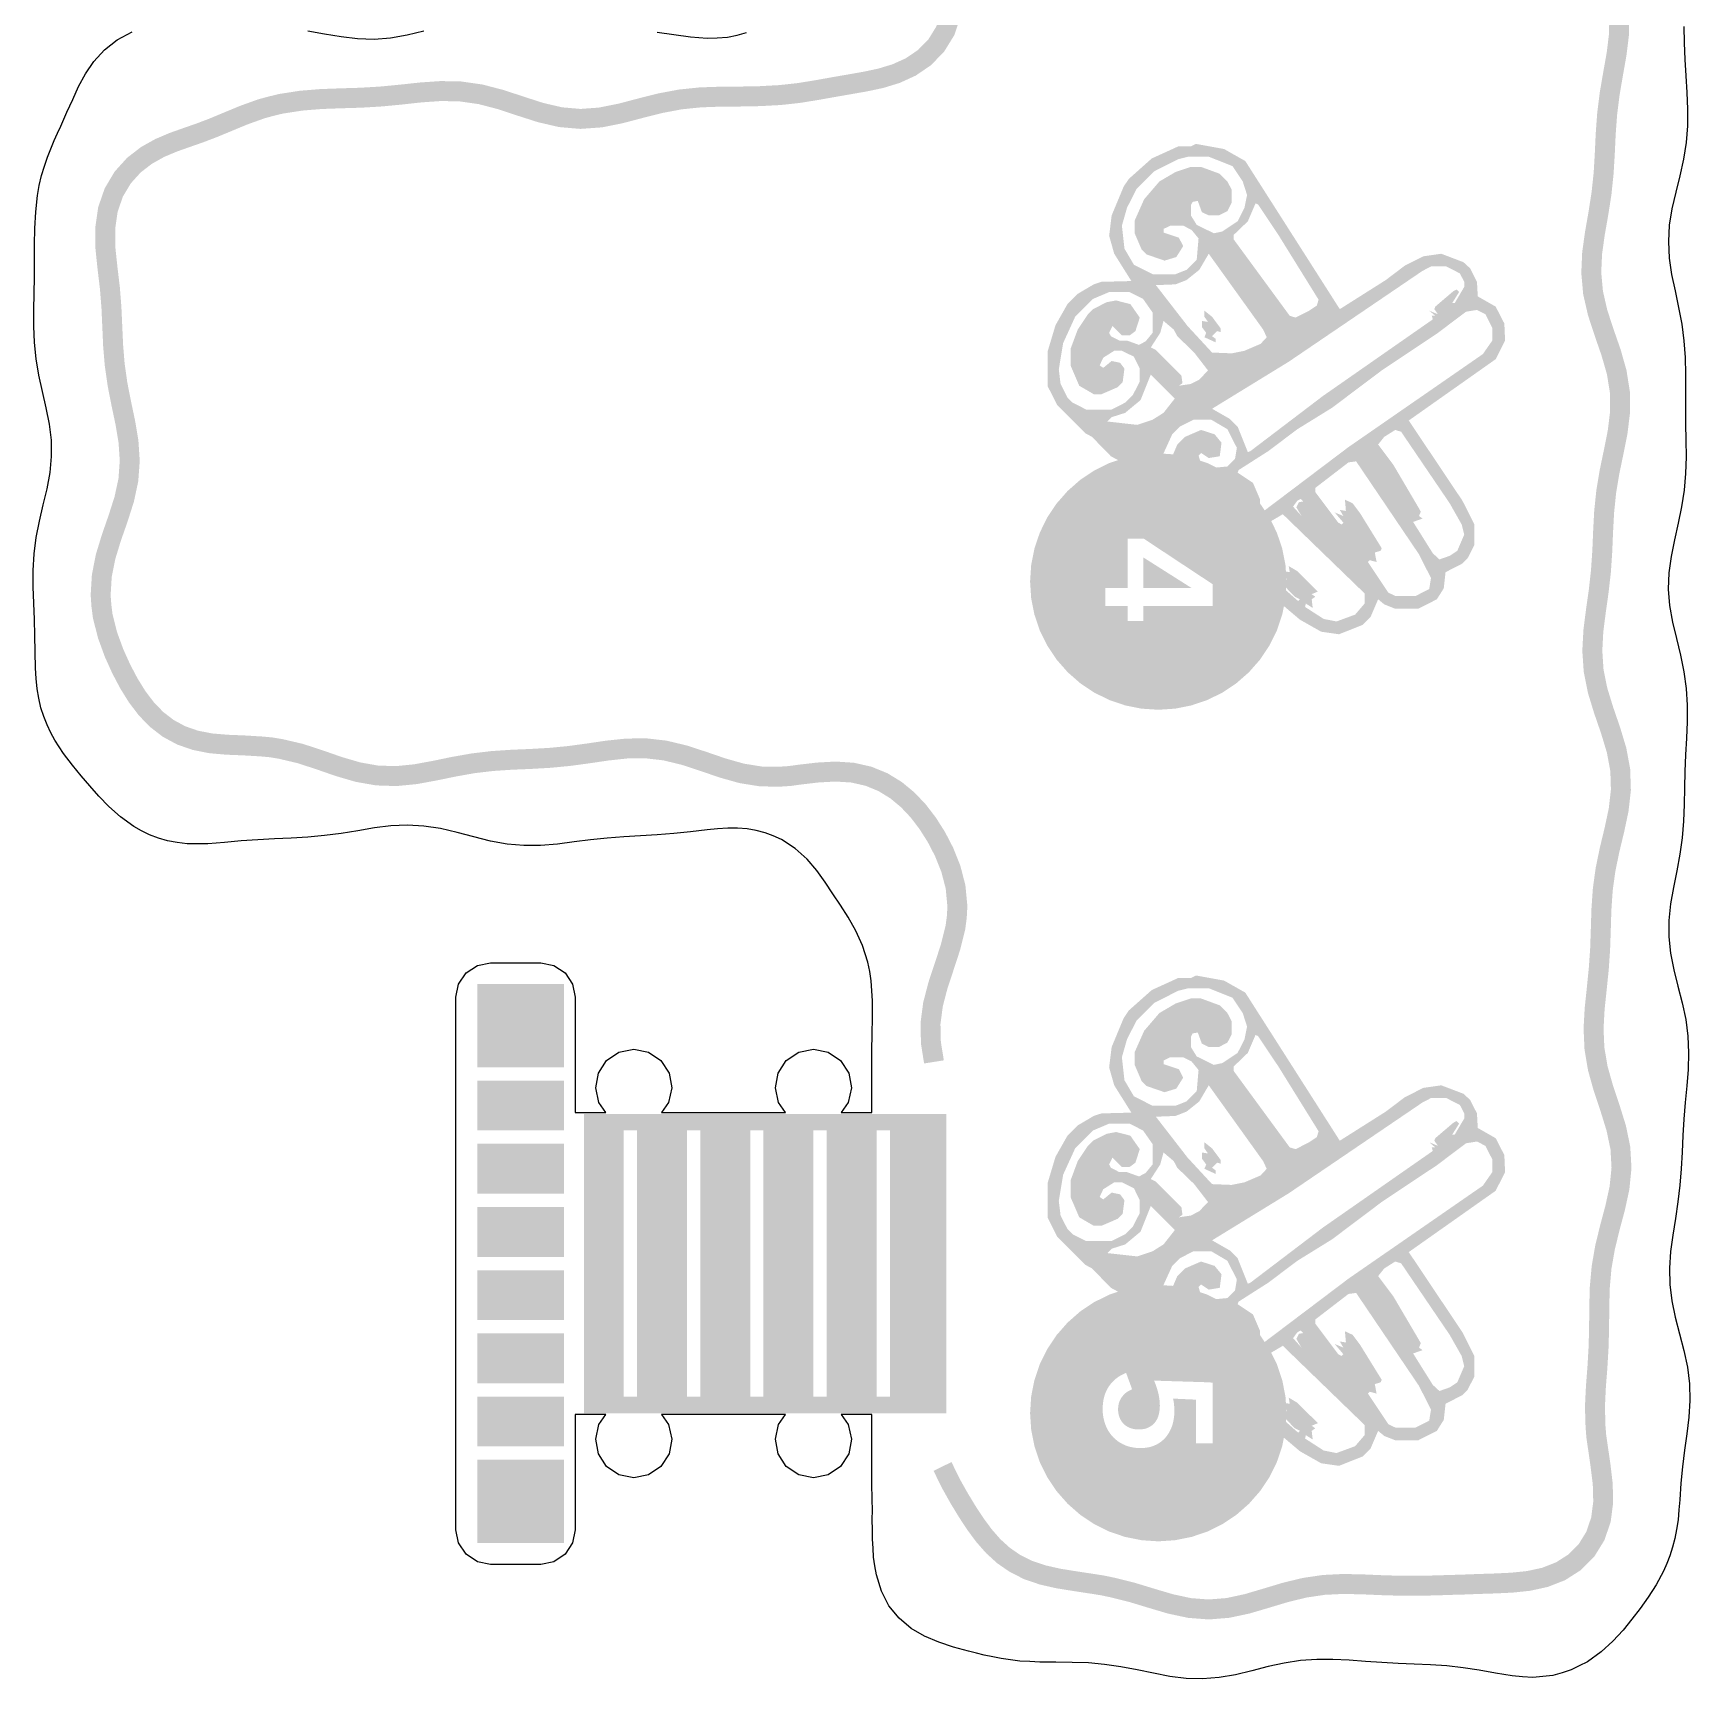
# Model space of a CAD drawing. Header units: millimetres. Extents: x 6 to 297, y 6 to 451.
# Drawn here: x 244.91 to 291.42, y 192.82 to 239.03 of the extents above; entities that cross this region are included whole.
import ezdxf

# ---------------------------------------------------------------- set-up
doc = ezdxf.new("R2010")
doc.units = ezdxf.units.MM
doc.layers.add('CUT', color=1, linetype='Continuous')
doc.layers.add('RASTER', color=7, linetype='Continuous')

msp = doc.modelspace()

# ---------------------------------------------------------------- hatches: boundary and pattern name
at = {"layer": 'RASTER'}
msp.add_hatch(color=7, dxfattribs=at).paths.add_polyline_path([(270.477, 210.185), (270.393, 210.705), (270.382, 211.203), (270.448, 211.703), (270.582, 212.216), (270.758, 212.747), (270.937, 213.296), (271.077, 213.859), (271.119, 214.179), (271.138, 214.515), (271.082, 215.102), (270.94, 215.652), (270.742, 216.148), (270.512, 216.593), (270.256, 216.997), (269.974, 217.366), (269.658, 217.701), (269.3, 217.998), (268.895, 218.246), (268.444, 218.43), (267.955, 218.541), (267.441, 218.575), (266.917, 218.546), (266.384, 218.484), (266.123, 218.448), (265.872, 218.431), (265.366, 218.435), (264.864, 218.516), (264.348, 218.662), (263.815, 218.845), (263.264, 219.025), (262.697, 219.161), (262.124, 219.227), (261.554, 219.22), (260.996, 219.161), (260.453, 219.081), (259.922, 219.009), (259.394, 218.958), (258.863, 218.928), (258.322, 218.905), (257.773, 218.868), (257.219, 218.802), (256.668, 218.705), (256.128, 218.593), (255.604, 218.497), (255.095, 218.446), (254.595, 218.462), (254.091, 218.551), (253.573, 218.703), (253.039, 218.89), (252.486, 219.07), (251.933, 219.2), (251.638, 219.25), (251.357, 219.277), (250.844, 219.308), (250.371, 219.327), (249.938, 219.364), (249.541, 219.441), (249.181, 219.566), (248.856, 219.742), (248.564, 219.967), (248.302, 220.238), (248.065, 220.551), (247.845, 220.904), (247.638, 221.297), (247.443, 221.729), (247.27, 222.202), (247.14, 222.716), (247.107, 222.985), (247.087, 223.244), (247.118, 223.755), (247.218, 224.261), (247.377, 224.781), (247.565, 225.318), (247.741, 225.873), (247.863, 226.443), (247.905, 227.021), (247.867, 227.593), (247.773, 228.151), (247.659, 228.693), (247.555, 229.222), (247.481, 229.745), (247.438, 230.27), (247.414, 230.803), (247.389, 231.346), (247.346, 231.895), (247.281, 232.44), (247.25, 232.726), (247.221, 233.005), (247.215, 233.531), (247.283, 234.009), (247.431, 234.437), (247.652, 234.808), (247.931, 235.117), (248.251, 235.363), (248.594, 235.554), (248.949, 235.704), (249.312, 235.832), (249.684, 235.962), (250.07, 236.109), (250.478, 236.278), (250.918, 236.461), (251.405, 236.636), (251.661, 236.706), (251.922, 236.769), (252.465, 236.853), (253.009, 236.898), (253.562, 236.918), (254.125, 236.935), (254.695, 236.969), (255.262, 237.023), (255.819, 237.084), (256.361, 237.122), (256.892, 237.111), (257.42, 237.035), (257.956, 236.895), (258.509, 236.712), (259.082, 236.528), (259.673, 236.391), (260.275, 236.339), (260.876, 236.382), (261.461, 236.499), (262.028, 236.648), (262.579, 236.787), (263.12, 236.889), (263.659, 236.944), (264.206, 236.964), (264.764, 236.968), (265.331, 236.979), (265.899, 237.01), (266.187, 237.041), (266.467, 237.073), (266.982, 237.157), (267.453, 237.241), (267.897, 237.318), (268.335, 237.395), (268.78, 237.49), (269.234, 237.629), (269.686, 237.835), (270.112, 238.125), (270.484, 238.507), (270.771, 238.972), (270.952, 239.502), (271.019, 240.07), (270.985, 240.651), (270.884, 241.228), (270.815, 241.523), (270.758, 241.798), (270.667, 242.32), (270.625, 242.837), (270.619, 243.361), (270.629, 243.897), (270.634, 244.442), (270.622, 244.988), (270.599, 245.528), (270.582, 246.057), (270.596, 246.575), (270.657, 247.087), (270.771, 247.604), (270.925, 248.132), (271.09, 248.677), (271.226, 249.24), (271.295, 249.817), (271.274, 250.398), (271.17, 250.97), (271.014, 251.524), (270.848, 252.062), (270.707, 252.584), (270.616, 253.097), (270.577, 253.61), (270.581, 254.132), (270.606, 254.666), (270.629, 255.209), (270.636, 255.753), (270.643, 256.039), (270.648, 256.318), (270.698, 256.835), (270.803, 257.302), (270.968, 257.715), (271.189, 258.07), (271.456, 258.367), (271.753, 258.608), (272.068, 258.804), (272.394, 258.971), (272.729, 259.13), (273.077, 259.301), (273.443, 259.497), (273.837, 259.717), (274.271, 259.949), (274.759, 260.167), (275.017, 260.251), (275.277, 260.326), (275.792, 260.414), (276.302, 260.443), (276.821, 260.427), (277.354, 260.386), (277.896, 260.344), (278.443, 260.319), (278.986, 260.31), (279.52, 260.302), (280.043, 260.275), (280.561, 260.213), (281.082, 260.108), (281.613, 259.972), (282.16, 259.833), (282.724, 259.727), (283.302, 259.691), (283.881, 259.744), (284.439, 259.873), (284.729, 259.953), (285, 260.036), (285.522, 260.153), (286.007, 260.192), (286.456, 260.145), (286.866, 260.016), (287.233, 259.815), (287.555, 259.557), (287.833, 259.255), (288.071, 258.92), (288.275, 258.558), (288.45, 258.17), (288.596, 257.756), (288.705, 257.315), (288.765, 256.845), (288.76, 256.337), (288.725, 256.079), (288.68, 255.813), (288.551, 255.259), (288.424, 254.689), (288.339, 254.102), (288.333, 253.503), (288.419, 252.906), (288.58, 252.322), (288.773, 251.757), (288.951, 251.212), (289.077, 250.682), (289.131, 250.159), (289.118, 249.632), (289.055, 249.09), (288.972, 248.533), (288.899, 247.966), (288.851, 247.396), (288.823, 246.833), (288.798, 246.279), (288.752, 245.734), (288.673, 245.191), (288.566, 244.64), (288.451, 244.075), (288.366, 243.493), (288.348, 242.897), (288.419, 242.3), (288.568, 241.713), (288.76, 241.144), (288.948, 240.594), (289.088, 240.063), (289.157, 239.541), (289.151, 239.019), (289.085, 238.483), (288.987, 237.931), (288.89, 237.365), (288.819, 236.793), (288.777, 236.224), (288.751, 235.663), (288.719, 235.113), (288.661, 234.568), (288.576, 234.019), (288.478, 233.458), (288.397, 232.882), (288.371, 232.291), (288.425, 231.694), (288.56, 231.105), (288.747, 230.532), (288.939, 229.979), (289.092, 229.444), (289.176, 228.923), (289.18, 228.404), (289.115, 227.874), (289.006, 227.326), (288.889, 226.764), (288.794, 226.191), (288.734, 225.617), (288.704, 225.05), (288.681, 224.493), (288.643, 223.944), (288.582, 223.396), (288.503, 222.84), (288.431, 222.269), (288.4, 221.683), (288.44, 221.09), (288.558, 220.499), (288.735, 219.923), (288.927, 219.365), (289.09, 218.826), (289.187, 218.304), (289.203, 217.787), (289.143, 217.262), (289.028, 216.72), (288.893, 216.161), (288.775, 215.589), (288.696, 215.012), (288.656, 214.438), (288.639, 213.875), (288.62, 213.322), (288.582, 212.773), (288.526, 212.219), (288.467, 211.654), (288.435, 211.075), (288.462, 210.485), (288.562, 209.895), (288.725, 209.315), (288.913, 208.753), (289.081, 208.21), (289.191, 207.685), (289.22, 207.17), (289.167, 206.649), (289.05, 206.112), (288.902, 205.557), (288.763, 204.987), (288.663, 204.407), (288.611, 203.829), (288.595, 203.259), (288.591, 202.7), (288.577, 202.149), (288.545, 201.597), (288.502, 201.037), (288.474, 200.464), (288.491, 199.893), (288.514, 199.596), (288.555, 199.312), (288.632, 198.78), (288.694, 198.274), (288.707, 197.796), (288.65, 197.351), (288.513, 196.949), (288.297, 196.598), (288.01, 196.31), (287.663, 196.089), (287.272, 195.936), (286.848, 195.844), (286.399, 195.798), (285.928, 195.776), (285.434, 195.76), (284.915, 195.74), (284.642, 195.735), (284.365, 195.723), (283.833, 195.713), (283.302, 195.712), (282.769, 195.728), (282.23, 195.751), (281.678, 195.762), (281.117, 195.734), (280.552, 195.651), (279.994, 195.516), (279.449, 195.352), (278.921, 195.196), (278.411, 195.086), (277.913, 195.046), (277.415, 195.084), (276.906, 195.194), (276.379, 195.35), (275.835, 195.516), (275.287, 195.653), (274.996, 195.714), (274.717, 195.759), (274.207, 195.836), (273.743, 195.911), (273.324, 196.006), (272.95, 196.133), (272.618, 196.298), (272.325, 196.502), (272.063, 196.74), (271.825, 197.012), (271.601, 197.315), (271.379, 197.651), (271.153, 198.023), (270.921, 198.435), (270.692, 198.905), (270.188, 198.659), (270.425, 198.176), (270.669, 197.741), (270.906, 197.351), (271.141, 196.994), (271.389, 196.66), (271.663, 196.348), (271.976, 196.063), (272.334, 195.816), (272.735, 195.615), (273.173, 195.466), (273.636, 195.361), (274.12, 195.283), (274.631, 195.205), (274.894, 195.163), (275.158, 195.107), (275.685, 194.976), (276.217, 194.814), (276.767, 194.651), (277.335, 194.53), (277.914, 194.485), (278.493, 194.532), (279.06, 194.653), (279.609, 194.815), (280.141, 194.975), (280.659, 195.101), (281.171, 195.177), (281.687, 195.202), (282.212, 195.191), (282.749, 195.168), (283.294, 195.152), (283.839, 195.152), (284.38, 195.163), (284.659, 195.175), (284.933, 195.18), (285.454, 195.2), (285.95, 195.216), (286.441, 195.239), (286.937, 195.291), (287.434, 195.4), (287.917, 195.589), (288.361, 195.873), (288.737, 196.252), (289.02, 196.71), (289.196, 197.225), (289.266, 197.767), (289.252, 198.315), (289.188, 198.854), (289.11, 199.392), (289.071, 199.659), (289.05, 199.918), (289.035, 200.458), (289.061, 201.002), (289.104, 201.559), (289.137, 202.125), (289.152, 202.691), (289.156, 203.249), (289.171, 203.796), (289.218, 204.334), (289.312, 204.872), (289.445, 205.419), (289.595, 205.981), (289.721, 206.561), (289.78, 207.157), (289.746, 207.759), (289.624, 208.351), (289.446, 208.925), (289.26, 209.48), (289.109, 210.018), (289.019, 210.545), (288.996, 211.072), (289.025, 211.609), (289.083, 212.161), (289.141, 212.725), (289.18, 213.293), (289.199, 213.857), (289.216, 214.411), (289.253, 214.954), (289.327, 215.494), (289.44, 216.039), (289.574, 216.597), (289.696, 217.172), (289.763, 217.764), (289.744, 218.364), (289.634, 218.959), (289.46, 219.537), (289.267, 220.097), (289.101, 220.637), (288.995, 221.164), (288.961, 221.687), (288.989, 222.219), (289.059, 222.765), (289.138, 223.326), (289.202, 223.894), (289.24, 224.463), (289.263, 225.023), (289.293, 225.573), (289.349, 226.116), (289.44, 226.661), (289.555, 227.215), (289.668, 227.785), (289.739, 228.372), (289.734, 228.97), (289.639, 229.566), (289.474, 230.148), (289.278, 230.711), (289.1, 231.255), (288.979, 231.783), (288.931, 232.304), (288.955, 232.83), (289.031, 233.371), (289.129, 233.927), (289.217, 234.495), (289.277, 235.067), (289.311, 235.634), (289.337, 236.19), (289.377, 236.738), (289.445, 237.283), (289.539, 237.835), (289.639, 238.4), (289.71, 238.981), (289.716, 239.575), (289.638, 240.171), (289.484, 240.756), (289.291, 241.324), (289.105, 241.872), (288.97, 242.402), (288.908, 242.922), (288.924, 243.443), (289.003, 243.978), (289.115, 244.53), (289.226, 245.097), (289.309, 245.67), (289.357, 246.243), (289.383, 246.806), (289.41, 247.359), (289.456, 247.907), (289.527, 248.456), (289.61, 249.017), (289.677, 249.592), (289.691, 250.182), (289.629, 250.776), (289.49, 251.363), (289.304, 251.935), (289.115, 252.487), (288.968, 253.021), (288.892, 253.54), (288.898, 254.058), (288.975, 254.588), (289.098, 255.135), (289.228, 255.697), (289.279, 255.995), (289.32, 256.308), (289.325, 256.877), (289.256, 257.417), (289.133, 257.916), (288.97, 258.378), (288.775, 258.81), (288.544, 259.22), (288.268, 259.609), (287.937, 259.968), (287.543, 260.282), (287.085, 260.532), (286.569, 260.694), (286.013, 260.753), (285.438, 260.707), (284.864, 260.58), (284.573, 260.491), (284.304, 260.416), (283.791, 260.297), (283.294, 260.252), (282.794, 260.283), (282.281, 260.38), (281.752, 260.515), (281.206, 260.654), (280.65, 260.766), (280.091, 260.834), (279.538, 260.862), (278.995, 260.87), (278.461, 260.879), (277.931, 260.904), (277.396, 260.944), (276.852, 260.986), (276.294, 261.004), (275.728, 260.97), (275.162, 260.874), (274.853, 260.787), (274.549, 260.687), (274.026, 260.453), (273.569, 260.209), (273.174, 259.988), (272.821, 259.8), (272.486, 259.635), (272.146, 259.473), (271.791, 259.291), (271.426, 259.064), (271.068, 258.772), (270.74, 258.406), (270.467, 257.967), (270.267, 257.467), (270.144, 256.923), (270.089, 256.357), (270.083, 256.051), (270.076, 255.763), (270.068, 255.225), (270.046, 254.69), (270.021, 254.147), (270.017, 253.591), (270.06, 253.026), (270.161, 252.462), (270.309, 251.906), (270.477, 251.366), (270.624, 250.843), (270.717, 250.337), (270.735, 249.84), (270.675, 249.34), (270.549, 248.825), (270.388, 248.292), (270.228, 247.742), (270.105, 247.181), (270.037, 246.616), (270.022, 246.056), (270.039, 245.507), (270.062, 244.97), (270.073, 244.438), (270.069, 243.905), (270.059, 243.363), (270.065, 242.81), (270.111, 242.249), (270.207, 241.695), (270.268, 241.403), (270.334, 241.12), (270.429, 240.586), (270.459, 240.085), (270.405, 239.624), (270.264, 239.21), (270.042, 238.851), (269.752, 238.555), (269.411, 238.323), (269.036, 238.153), (268.639, 238.033), (268.228, 237.945), (267.801, 237.87), (267.356, 237.793), (266.888, 237.709), (266.386, 237.627), (266.126, 237.598), (265.859, 237.569), (265.31, 237.539), (264.757, 237.528), (264.194, 237.524), (263.62, 237.504), (263.039, 237.444), (262.459, 237.335), (261.889, 237.191), (261.335, 237.045), (260.8, 236.938), (260.279, 236.9), (259.761, 236.945), (259.231, 237.068), (258.683, 237.245), (258.115, 237.432), (257.531, 237.584), (256.938, 237.67), (256.348, 237.682), (255.769, 237.642), (255.205, 237.581), (254.652, 237.528), (254.1, 237.495), (253.543, 237.478), (252.976, 237.457), (252.399, 237.41), (251.821, 237.32), (251.522, 237.248), (251.23, 237.169), (250.716, 236.984), (250.263, 236.796), (249.863, 236.629), (249.492, 236.488), (249.126, 236.361), (248.746, 236.226), (248.348, 236.057), (247.942, 235.831), (247.55, 235.527), (247.2, 235.14), (246.922, 234.672), (246.738, 234.14), (246.656, 233.567), (246.661, 232.981), (246.693, 232.667), (246.724, 232.376), (246.788, 231.84), (246.83, 231.312), (246.854, 230.778), (246.878, 230.234), (246.924, 229.682), (247.003, 229.129), (247.11, 228.581), (247.223, 228.046), (247.31, 227.527), (247.344, 227.022), (247.308, 226.523), (247.199, 226.017), (247.033, 225.495), (246.845, 224.955), (246.675, 224.398), (246.562, 223.827), (246.527, 223.252), (246.549, 222.93), (246.591, 222.602), (246.735, 222.037), (246.924, 221.518), (247.135, 221.051), (247.359, 220.626), (247.603, 220.234), (247.877, 219.873), (248.191, 219.549), (248.55, 219.272), (248.955, 219.053), (249.396, 218.9), (249.86, 218.809), (250.336, 218.767), (250.816, 218.748), (251.317, 218.718), (251.564, 218.695), (251.817, 218.652), (252.334, 218.53), (252.859, 218.359), (253.402, 218.17), (253.963, 218.006), (254.536, 217.905), (255.114, 217.886), (255.682, 217.942), (256.236, 218.043), (256.774, 218.154), (257.301, 218.248), (257.825, 218.31), (258.353, 218.345), (258.89, 218.368), (259.436, 218.399), (259.986, 218.452), (260.532, 218.526), (261.067, 218.605), (261.587, 218.661), (262.095, 218.667), (262.599, 218.609), (263.111, 218.486), (263.637, 218.314), (264.181, 218.127), (264.743, 217.969), (265.319, 217.877), (265.881, 217.87), (266.179, 217.89), (266.453, 217.928), (266.965, 217.988), (267.439, 218.014), (267.876, 217.986), (268.277, 217.896), (268.642, 217.746), (268.974, 217.542), (269.274, 217.293), (269.547, 217.004), (269.796, 216.677), (270.025, 216.315), (270.232, 215.916), (270.407, 215.479), (270.53, 215.006), (270.578, 214.492), (270.561, 214.231), (270.528, 213.972), (270.398, 213.451), (270.226, 212.922), (270.045, 212.376), (269.898, 211.811), (269.822, 211.234), (269.835, 210.654), (269.923, 210.097)])
h = msp.add_hatch(color=7, dxfattribs=at)
h.paths.add_polyline_path([(286.211, 230.876), (286.232, 230.396), (285.967, 229.872), (283.528, 228.151), (285.034, 225.9), (285.371, 225.233), (285.371, 224.659), (285.178, 224.279), (285.034, 224.135), (284.561, 223.892), (284.511, 223.44), (284.317, 223.131), (283.794, 222.866), (283.148, 222.866), (282.84, 222.988), (282.668, 223.131), (282.453, 222.629), (282.238, 222.414), (281.571, 222.149), (281.069, 222.221), (280.474, 222.558), (278.222, 224.465), (277.698, 224.515), (277.268, 224.659), (276.96, 224.853), (276.529, 225.355), (276.142, 226.33), (275.741, 226.645), (275.353, 227.047), (275.167, 227.147), (274.636, 227.692), (274.45, 227.793), (273.661, 228.582), (273.396, 229.105), (273.396, 230.109), (273.611, 230.826), (273.948, 231.421), (274.235, 231.708), (274.686, 231.974), (274.902, 232.045), (275.741, 232.067), (275.26, 232.834), (275.117, 233.336), (275.188, 233.91), (275.525, 234.72), (275.669, 234.935), (276.314, 235.509), (277.053, 235.846), (277.411, 235.846), (277.555, 235.918), (278.344, 235.774), (278.939, 235.437), (281.592, 231.278), (282.883, 232.095), (283.414, 232.497), (283.937, 232.762), (284.439, 232.834), (285.063, 232.597), (285.25, 232.425), (285.443, 232.045), (285.465, 231.636), (285.967, 231.35)])
h.paths.add_polyline_path([(285.873, 230.754), (285.68, 231.134), (285.443, 231.256), (285.135, 231.206), (284.317, 230.589), (282.768, 229.557), (281.377, 228.51), (280.402, 227.907), (279.584, 227.291), (278.752, 226.76), (278.724, 226.688), (279.154, 226.402), (279.348, 225.95), (279.369, 225.541), (281.836, 227.405), (285.608, 230.016), (285.873, 230.396)], flags=0)
h.paths.add_polyline_path([(285.085, 232.045), (284.963, 232.282), (284.583, 232.476), (284.152, 232.476), (283.916, 232.354), (280.158, 229.801), (278.007, 228.481), (278.509, 228.194), (278.724, 227.979), (279.011, 227.262), (279.082, 227.291), (281.119, 228.84), (284.203, 230.991), (284.174, 231.091), (284.274, 231.091), (284.102, 231.235), (284.346, 231.134), (284.246, 231.278), (284.274, 231.35), (284.776, 231.78), (284.869, 231.83), (284.941, 231.758), (284.748, 231.45), (284.819, 231.45), (285.085, 231.902)], flags=0)
h.paths.add_polyline_path([(285.085, 224.946), (285.013, 225.233), (284.676, 225.828), (283.313, 227.836), (283.148, 227.886), (282.84, 227.692), (282.668, 227.477), (283.098, 226.903), (283.815, 225.684), (283.866, 225.591), (283.815, 225.469), (283.916, 225.398), (283.65, 225.304), (284.203, 224.422), (284.389, 224.25), (284.676, 224.351), (284.891, 224.494)], flags=0)
h.paths.add_polyline_path([(284.152, 223.727), (283.815, 224.394), (282.051, 227.004), (281.836, 226.975), (280.904, 226.258), (280.904, 226.143), (281.549, 225.283), (281.642, 225.233), (281.693, 225.283), (281.449, 225.57), (281.693, 225.469), (281.592, 225.641), (281.764, 225.613), (281.736, 225.928), (281.951, 225.828), (282.166, 225.541), (282.768, 224.566), (282.74, 224.494), (282.575, 224.444), (282.625, 224.178), (282.431, 224.229), (282.381, 224.178), (282.955, 223.318), (283.148, 223.225), (283.722, 223.225), (284.102, 223.418)], flags=0)
h.paths.add_polyline_path([(282.288, 223.296), (279.993, 225.519), (279.541, 225.254), (278.702, 224.587), (278.896, 224.351), (279.082, 224.25), (279.398, 223.92), (279.584, 223.82), (280.423, 223.081), (280.474, 223.131), (280.33, 223.203), (279.871, 223.676), (279.871, 223.849), (280.115, 223.676), (280.015, 223.92), (280.187, 223.892), (280.158, 224.064), (280.402, 223.92), (280.976, 223.347), (280.803, 223.275), (280.904, 223.203), (280.803, 223.131), (280.832, 222.888), (280.639, 223.01), (280.617, 222.916), (281.14, 222.579), (281.499, 222.508), (282.023, 222.701), (282.288, 223.01)], flags=0)
h.paths.add_polyline_path([(280.997, 231.543), (279.871, 233.358), (279.297, 234.218), (279.226, 234.247), (279.011, 233.745), (278.609, 233.358), (278.609, 233.243), (280.187, 231.091), (280.352, 231.041), (280.732, 231.235), (280.947, 231.378)], flags=0)
h.paths.add_polyline_path([(280.567, 225.878), (280.495, 225.95), (280.402, 225.9), (280.28, 225.735), (280.517, 225.469), (280.373, 225.713), (280.445, 225.857)], flags=0)
h.paths.add_polyline_path([(279.541, 230.489), (279.441, 230.704), (277.913, 232.834), (277.648, 232.382), (277.29, 232.095), (276.981, 231.974), (276.429, 231.952), (277.318, 230.805), (278.007, 230.059), (278.559, 230.037), (278.917, 230.109), (279.369, 230.303)], flags=0)
h.paths.add_polyline_path([(279.061, 225.95), (278.939, 226.186), (278.724, 226.402), (278.272, 226.452), (278.035, 226.258), (277.985, 225.95), (278.078, 225.928), (278.344, 226.165), (278.58, 226.115), (278.774, 225.806), (278.58, 225.355), (278.2, 225.161), (277.842, 225.161), (277.533, 225.283), (277.247, 225.498), (276.909, 226.021), (276.766, 226.523), (276.838, 227.025), (277.031, 227.477), (277.247, 227.692), (277.698, 227.886), (278.078, 227.764), (278.272, 227.527), (278.222, 227.147), (277.913, 227.097), (277.698, 227.241), (277.627, 227.169), (277.677, 227.004), (277.913, 226.81), (278.437, 226.86), (278.652, 227.076), (278.702, 227.384), (278.437, 227.907), (277.985, 228.173), (277.483, 228.173), (277.103, 227.979), (276.888, 227.764), (276.551, 227.025), (276.551, 226.308), (276.623, 226.021), (276.96, 225.355), (277.175, 225.139), (277.698, 224.874), (278.272, 224.874), (278.652, 225.068), (278.939, 225.355), (279.061, 225.591)], flags=0)
h.paths.add_polyline_path([(278.989, 234.483), (278.867, 234.864), (278.58, 235.294), (277.913, 235.559), (277.34, 235.559), (277.053, 235.487), (276.386, 235.15), (275.884, 234.648), (275.619, 234.125), (275.475, 233.623), (275.547, 232.977), (275.812, 232.526), (276.336, 232.26), (276.981, 232.26), (277.29, 232.382), (277.576, 232.669), (277.627, 233.264), (277.433, 233.501), (277.196, 233.623), (276.838, 233.623), (276.644, 233.53), (276.644, 233.429), (277.074, 233.286), (277.196, 233.049), (277.003, 232.741), (276.673, 232.64), (276.171, 232.813), (276.027, 232.956), (275.834, 233.408), (275.834, 233.766), (276.099, 234.362), (276.529, 234.864), (276.981, 235.129), (277.411, 235.272), (277.698, 235.272), (278.222, 235.079), (278.437, 234.864), (278.559, 234.627), (278.559, 234.268), (278.437, 234.032), (278.2, 233.91), (277.913, 233.91), (277.72, 234.003), (277.605, 234.318), (277.462, 234.29), (277.411, 234.197), (277.411, 233.91), (277.576, 233.644), (278.057, 233.408), (278.294, 233.458), (278.724, 233.745), (278.917, 234.125)], flags=0)
h.paths.add_polyline_path([(278.251, 230.733), (278.251, 230.633), (278.15, 230.661), (278.007, 230.518), (278.107, 230.446), (278.107, 230.346), (277.792, 230.489), (277.842, 230.611), (277.72, 230.776), (277.72, 230.948), (277.892, 230.919), (277.792, 231.063), (277.792, 231.235), (278.007, 231.063)], flags=0)
h.paths.add_polyline_path([(277.892, 229.557), (277.505, 230.059), (277.031, 230.518), (276.931, 230.704), (276.644, 230.948), (276.551, 230.611), (276.286, 230.202), (276.429, 230.131), (277.146, 229.413), (277.175, 229.198), (277.074, 229.127), (277.411, 229.177), (277.648, 229.299)], flags=0)
h.paths.add_polyline_path([(276.96, 228.768), (276.286, 229.442), (275.999, 228.725), (275.568, 228.366), (275.188, 228.245), (275.066, 228.123), (275.906, 228.029), (276.336, 228.173), (276.644, 228.366)], flags=0)
h.paths.add_polyline_path([(276.336, 231.185), (276.07, 231.565), (275.69, 231.758), (275.117, 231.758), (274.665, 231.565), (274.163, 231.063), (273.826, 230.324), (273.704, 229.586), (273.754, 229.177), (273.948, 228.797), (274.091, 228.653), (274.471, 228.46), (275.188, 228.46), (275.568, 228.653), (275.784, 228.868), (275.977, 229.248), (275.977, 229.607), (275.812, 229.944), (275.475, 230.109), (275.26, 230.109), (274.952, 229.915), (274.851, 229.7), (274.952, 229.629), (275.188, 229.822), (275.425, 229.772), (275.547, 229.607), (275.497, 229.227), (275.353, 229.084), (274.902, 228.89), (274.686, 228.89), (274.278, 229.127), (274.041, 229.679), (274.041, 230.181), (274.235, 230.704), (274.521, 231.134), (274.665, 231.278), (275.045, 231.472), (275.31, 231.522), (275.712, 231.421), (275.977, 231.041), (275.855, 230.661), (275.69, 230.539), (275.475, 230.539), (275.21, 230.805), (275.117, 230.611), (275.167, 230.518), (275.404, 230.396), (275.619, 230.396), (275.956, 230.274), (276.142, 230.374), (276.336, 230.611)], flags=0)
h = msp.add_hatch(color=7, dxfattribs=at)
h.paths.add_polyline_path([(280.098, 223.629), (280.067, 223.159), (279.975, 222.697), (279.824, 222.251), (279.615, 221.829), (279.354, 221.438), (279.043, 221.084), (278.689, 220.773), (278.298, 220.512), (277.876, 220.303), (277.43, 220.152), (276.968, 220.06), (276.498, 220.029), (276.028, 220.06), (275.566, 220.152), (275.121, 220.303), (274.698, 220.512), (274.307, 220.773), (273.953, 221.084), (273.642, 221.438), (273.381, 221.829), (273.172, 222.251), (273.021, 222.697), (272.929, 223.159), (272.898, 223.629), (272.929, 224.099), (273.021, 224.561), (273.172, 225.006), (273.381, 225.429), (273.642, 225.82), (273.953, 226.174), (274.307, 226.485), (274.698, 226.746), (275.121, 226.955), (275.566, 227.106), (276.028, 227.198), (276.498, 227.229), (276.968, 227.198), (277.43, 227.106), (277.876, 226.955), (278.298, 226.746), (278.689, 226.485), (279.043, 226.174), (279.354, 225.82), (279.615, 225.429), (279.824, 225.006), (279.975, 224.561), (280.067, 224.099)])
h.paths.add_polyline_path([(275.636, 223.446), (275.011, 223.446), (275.011, 222.945), (275.636, 222.945), (275.636, 222.525), (276.073, 222.525), (276.073, 222.945), (278.019, 222.945), (278.019, 223.557), (276.086, 224.835), (275.636, 224.835), (275.636, 223.446)], flags=0)
h.paths.add_polyline_path([(277.42, 223.446), (276.073, 223.446), (276.073, 224.309), (277.42, 223.455), (277.42, 223.446)], flags=0)
h = msp.add_hatch(color=7, dxfattribs=at)
h.paths.add_polyline_path([(286.211, 207.526), (286.232, 207.046), (285.967, 206.522), (283.528, 204.801), (285.034, 202.55), (285.371, 201.883), (285.371, 201.309), (285.178, 200.929), (285.034, 200.785), (284.561, 200.542), (284.511, 200.09), (284.317, 199.781), (283.794, 199.516), (283.148, 199.516), (282.84, 199.638), (282.668, 199.781), (282.453, 199.279), (282.238, 199.064), (281.571, 198.799), (281.069, 198.871), (280.474, 199.208), (278.222, 201.115), (277.698, 201.165), (277.268, 201.309), (276.96, 201.503), (276.529, 202.005), (276.142, 202.98), (275.741, 203.295), (275.353, 203.697), (275.167, 203.797), (274.636, 204.342), (274.45, 204.443), (273.661, 205.232), (273.396, 205.755), (273.396, 206.759), (273.611, 207.476), (273.948, 208.071), (274.235, 208.358), (274.686, 208.624), (274.902, 208.695), (275.741, 208.717), (275.26, 209.484), (275.117, 209.986), (275.188, 210.56), (275.525, 211.37), (275.669, 211.585), (276.314, 212.159), (277.053, 212.496), (277.411, 212.496), (277.555, 212.568), (278.344, 212.424), (278.939, 212.087), (281.592, 207.928), (282.883, 208.745), (283.414, 209.147), (283.937, 209.412), (284.439, 209.484), (285.063, 209.247), (285.25, 209.075), (285.443, 208.695), (285.465, 208.286), (285.967, 208)])
h.paths.add_polyline_path([(285.873, 207.404), (285.68, 207.784), (285.443, 207.906), (285.135, 207.856), (284.317, 207.239), (282.768, 206.207), (281.377, 205.16), (280.402, 204.557), (279.584, 203.941), (278.752, 203.41), (278.724, 203.338), (279.154, 203.052), (279.348, 202.6), (279.369, 202.191), (281.836, 204.055), (285.608, 206.666), (285.873, 207.046)], flags=0)
h.paths.add_polyline_path([(285.085, 208.695), (284.963, 208.932), (284.583, 209.126), (284.152, 209.126), (283.916, 209.004), (280.158, 206.451), (278.007, 205.131), (278.509, 204.844), (278.724, 204.629), (279.011, 203.912), (279.082, 203.941), (281.119, 205.49), (284.203, 207.641), (284.174, 207.741), (284.274, 207.741), (284.102, 207.885), (284.346, 207.784), (284.246, 207.928), (284.274, 208), (284.776, 208.43), (284.869, 208.48), (284.941, 208.408), (284.748, 208.1), (284.819, 208.1), (285.085, 208.552)], flags=0)
h.paths.add_polyline_path([(285.085, 201.596), (285.013, 201.883), (284.676, 202.478), (283.313, 204.486), (283.148, 204.536), (282.84, 204.342), (282.668, 204.127), (283.098, 203.553), (283.815, 202.334), (283.866, 202.241), (283.815, 202.119), (283.916, 202.048), (283.65, 201.954), (284.203, 201.072), (284.389, 200.9), (284.676, 201.001), (284.891, 201.144)], flags=0)
h.paths.add_polyline_path([(284.152, 200.377), (283.815, 201.044), (282.051, 203.654), (281.836, 203.625), (280.904, 202.908), (280.904, 202.793), (281.549, 201.933), (281.642, 201.883), (281.693, 201.933), (281.449, 202.22), (281.693, 202.119), (281.592, 202.291), (281.764, 202.263), (281.736, 202.578), (281.951, 202.478), (282.166, 202.191), (282.768, 201.216), (282.74, 201.144), (282.575, 201.094), (282.625, 200.828), (282.431, 200.879), (282.381, 200.828), (282.955, 199.968), (283.148, 199.875), (283.722, 199.875), (284.102, 200.068)], flags=0)
h.paths.add_polyline_path([(282.288, 199.946), (279.993, 202.169), (279.541, 201.904), (278.702, 201.237), (278.896, 201.001), (279.082, 200.9), (279.398, 200.57), (279.584, 200.47), (280.423, 199.731), (280.474, 199.781), (280.33, 199.853), (279.871, 200.326), (279.871, 200.499), (280.115, 200.326), (280.015, 200.57), (280.187, 200.542), (280.158, 200.714), (280.402, 200.57), (280.976, 199.997), (280.803, 199.925), (280.904, 199.853), (280.803, 199.781), (280.832, 199.538), (280.639, 199.66), (280.617, 199.566), (281.14, 199.229), (281.499, 199.158), (282.023, 199.351), (282.288, 199.66)], flags=0)
h.paths.add_polyline_path([(280.997, 208.193), (279.871, 210.008), (279.297, 210.868), (279.226, 210.897), (279.011, 210.395), (278.609, 210.008), (278.609, 209.893), (280.187, 207.741), (280.352, 207.691), (280.732, 207.885), (280.947, 208.028)], flags=0)
h.paths.add_polyline_path([(280.567, 202.528), (280.495, 202.6), (280.402, 202.55), (280.28, 202.385), (280.517, 202.119), (280.373, 202.363), (280.445, 202.507)], flags=0)
h.paths.add_polyline_path([(279.541, 207.139), (279.441, 207.354), (277.913, 209.484), (277.648, 209.032), (277.29, 208.745), (276.981, 208.624), (276.429, 208.602), (277.318, 207.455), (278.007, 206.709), (278.559, 206.687), (278.917, 206.759), (279.369, 206.953)], flags=0)
h.paths.add_polyline_path([(279.061, 202.6), (278.939, 202.836), (278.724, 203.052), (278.272, 203.102), (278.035, 202.908), (277.985, 202.6), (278.078, 202.578), (278.344, 202.815), (278.58, 202.765), (278.774, 202.456), (278.58, 202.005), (278.2, 201.811), (277.842, 201.811), (277.533, 201.933), (277.247, 202.148), (276.909, 202.671), (276.766, 203.173), (276.838, 203.675), (277.031, 204.127), (277.247, 204.342), (277.698, 204.536), (278.078, 204.414), (278.272, 204.177), (278.222, 203.797), (277.913, 203.747), (277.698, 203.891), (277.627, 203.819), (277.677, 203.654), (277.913, 203.46), (278.437, 203.51), (278.652, 203.726), (278.702, 204.034), (278.437, 204.557), (277.985, 204.823), (277.483, 204.823), (277.103, 204.629), (276.888, 204.414), (276.551, 203.675), (276.551, 202.958), (276.623, 202.671), (276.96, 202.005), (277.175, 201.789), (277.698, 201.524), (278.272, 201.524), (278.652, 201.718), (278.939, 202.005), (279.061, 202.241)], flags=0)
h.paths.add_polyline_path([(278.989, 211.133), (278.867, 211.514), (278.58, 211.944), (277.913, 212.209), (277.34, 212.209), (277.053, 212.137), (276.386, 211.8), (275.884, 211.298), (275.619, 210.775), (275.475, 210.273), (275.547, 209.627), (275.812, 209.176), (276.336, 208.91), (276.981, 208.91), (277.29, 209.032), (277.576, 209.319), (277.627, 209.914), (277.433, 210.151), (277.196, 210.273), (276.838, 210.273), (276.644, 210.18), (276.644, 210.079), (277.074, 209.936), (277.196, 209.699), (277.003, 209.391), (276.673, 209.29), (276.171, 209.463), (276.027, 209.606), (275.834, 210.058), (275.834, 210.416), (276.099, 211.012), (276.529, 211.514), (276.981, 211.779), (277.411, 211.922), (277.698, 211.922), (278.222, 211.729), (278.437, 211.514), (278.559, 211.277), (278.559, 210.918), (278.437, 210.682), (278.2, 210.56), (277.913, 210.56), (277.72, 210.653), (277.605, 210.968), (277.462, 210.94), (277.411, 210.847), (277.411, 210.56), (277.576, 210.294), (278.057, 210.058), (278.294, 210.108), (278.724, 210.395), (278.917, 210.775)], flags=0)
h.paths.add_polyline_path([(278.251, 207.383), (278.251, 207.283), (278.15, 207.311), (278.007, 207.168), (278.107, 207.096), (278.107, 206.996), (277.792, 207.139), (277.842, 207.261), (277.72, 207.426), (277.72, 207.598), (277.892, 207.569), (277.792, 207.713), (277.792, 207.885), (278.007, 207.713)], flags=0)
h.paths.add_polyline_path([(277.892, 206.207), (277.505, 206.709), (277.031, 207.168), (276.931, 207.354), (276.644, 207.598), (276.551, 207.261), (276.286, 206.852), (276.429, 206.781), (277.146, 206.063), (277.175, 205.848), (277.074, 205.777), (277.411, 205.827), (277.648, 205.949)], flags=0)
h.paths.add_polyline_path([(276.96, 205.418), (276.286, 206.092), (275.999, 205.375), (275.568, 205.016), (275.188, 204.895), (275.066, 204.773), (275.906, 204.679), (276.336, 204.823), (276.644, 205.016)], flags=0)
h.paths.add_polyline_path([(276.336, 207.835), (276.07, 208.215), (275.69, 208.408), (275.117, 208.408), (274.665, 208.215), (274.163, 207.713), (273.826, 206.974), (273.704, 206.236), (273.754, 205.827), (273.948, 205.447), (274.091, 205.303), (274.471, 205.11), (275.188, 205.11), (275.568, 205.303), (275.784, 205.518), (275.977, 205.898), (275.977, 206.257), (275.812, 206.594), (275.475, 206.759), (275.26, 206.759), (274.952, 206.565), (274.851, 206.35), (274.952, 206.279), (275.188, 206.472), (275.425, 206.422), (275.547, 206.257), (275.497, 205.877), (275.353, 205.734), (274.902, 205.54), (274.686, 205.54), (274.278, 205.777), (274.041, 206.329), (274.041, 206.831), (274.235, 207.354), (274.521, 207.784), (274.665, 207.928), (275.045, 208.122), (275.31, 208.172), (275.712, 208.071), (275.977, 207.691), (275.855, 207.311), (275.69, 207.189), (275.475, 207.189), (275.21, 207.455), (275.117, 207.261), (275.167, 207.168), (275.404, 207.046), (275.619, 207.046), (275.956, 206.924), (276.142, 207.024), (276.336, 207.261)], flags=0)
h = msp.add_hatch(color=7, dxfattribs=at)
h.paths.add_polyline_path([(259.81, 196.634), (259.81, 212.325), (257.382, 212.325), (257.382, 196.634)])
h.paths.add_polyline_path([(259.81, 198.969), (257.382, 198.969), (257.382, 199.342), (259.81, 199.342), (259.81, 198.969)], flags=0)
h.paths.add_polyline_path([(259.81, 200.743), (257.382, 200.743), (257.382, 201.117), (259.81, 201.117), (259.81, 200.743)], flags=0)
h.paths.add_polyline_path([(259.81, 202.518), (257.382, 202.518), (257.382, 202.891), (259.81, 202.891), (259.81, 202.518)], flags=0)
h.paths.add_polyline_path([(259.81, 204.292), (257.382, 204.292), (257.382, 204.666), (259.81, 204.666), (259.81, 204.292)], flags=0)
h.paths.add_polyline_path([(259.81, 206.067), (257.382, 206.067), (257.382, 206.441), (259.81, 206.441), (259.81, 206.067)], flags=0)
h.paths.add_polyline_path([(259.81, 207.842), (257.382, 207.842), (257.382, 208.215), (259.81, 208.215), (259.81, 207.842)], flags=0)
h.paths.add_polyline_path([(259.81, 209.616), (257.382, 209.616), (257.382, 209.99), (259.81, 209.99), (259.81, 209.616)], flags=0)
h = msp.add_hatch(color=7, dxfattribs=at)
h.paths.add_polyline_path([(270.551, 200.276), (270.551, 208.682), (260.371, 208.682), (260.371, 200.276)])
h.paths.add_polyline_path([(268.963, 200.743), (268.59, 200.743), (268.59, 208.215), (268.963, 208.215), (268.963, 200.743)], flags=0)
h.paths.add_polyline_path([(267.189, 200.743), (266.815, 200.743), (266.815, 208.215), (267.189, 208.215), (267.189, 200.743)], flags=0)
h.paths.add_polyline_path([(265.414, 200.743), (265.041, 200.743), (265.041, 208.215), (265.414, 208.215), (265.414, 200.743)], flags=0)
h.paths.add_polyline_path([(263.64, 200.743), (263.266, 200.743), (263.266, 208.215), (263.64, 208.215), (263.64, 200.743)], flags=0)
h.paths.add_polyline_path([(261.865, 200.743), (261.491, 200.743), (261.491, 208.215), (261.865, 208.215), (261.865, 200.743)], flags=0)
h = msp.add_hatch(color=7, dxfattribs=at)
h.paths.add_polyline_path([(280.098, 200.279), (280.067, 199.809), (279.975, 199.347), (279.824, 198.901), (279.615, 198.479), (279.354, 198.088), (279.043, 197.734), (278.689, 197.423), (278.298, 197.162), (277.876, 196.953), (277.43, 196.802), (276.968, 196.71), (276.498, 196.679), (276.028, 196.71), (275.566, 196.802), (275.121, 196.953), (274.698, 197.162), (274.307, 197.423), (273.953, 197.734), (273.642, 198.088), (273.381, 198.479), (273.172, 198.901), (273.021, 199.347), (272.929, 199.809), (272.898, 200.279), (272.929, 200.749), (273.021, 201.211), (273.172, 201.656), (273.381, 202.079), (273.642, 202.47), (273.953, 202.824), (274.307, 203.135), (274.698, 203.396), (275.121, 203.605), (275.566, 203.756), (276.028, 203.848), (276.498, 203.879), (276.968, 203.848), (277.43, 203.756), (277.876, 203.605), (278.298, 203.396), (278.689, 203.135), (279.043, 202.824), (279.354, 202.47), (279.615, 202.079), (279.824, 201.656), (279.975, 201.211), (280.067, 200.749)])
h.paths.add_polyline_path([(277.56, 199.429), (278.019, 199.429), (278.019, 201.141), (276.375, 201.192), (276.383, 201.175), (276.392, 201.157), (276.4, 201.139), (276.408, 201.119), (276.416, 201.1), (276.423, 201.08), (276.431, 201.059), (276.439, 201.037), (276.446, 201.015), (276.453, 200.993), (276.46, 200.971), (276.467, 200.949), (276.473, 200.927), (276.48, 200.904), (276.486, 200.882), (276.492, 200.859), (276.497, 200.836), (276.503, 200.813), (276.508, 200.79), (276.512, 200.766), (276.517, 200.743), (276.521, 200.719), (276.524, 200.696), (276.528, 200.672), (276.531, 200.648), (276.533, 200.625), (276.536, 200.602), (276.537, 200.579), (276.539, 200.557), (276.54, 200.534), (276.54, 200.513), (276.541, 200.491), (276.54, 200.461), (276.539, 200.43), (276.537, 200.4), (276.534, 200.369), (276.53, 200.339), (276.525, 200.309), (276.519, 200.279), (276.513, 200.249), (276.505, 200.22), (276.496, 200.191), (276.486, 200.163), (276.475, 200.136), (276.462, 200.11), (276.448, 200.084), (276.432, 200.059), (276.415, 200.035), (276.397, 200.011), (276.377, 199.989), (276.356, 199.968), (276.334, 199.948), (276.31, 199.929), (276.285, 199.912), (276.258, 199.895), (276.23, 199.88), (276.201, 199.866), (276.169, 199.854), (276.136, 199.843), (276.101, 199.835), (276.064, 199.829), (276.025, 199.824), (275.984, 199.821), (275.942, 199.82), (275.908, 199.821), (275.875, 199.823), (275.844, 199.827), (275.813, 199.831), (275.783, 199.838), (275.753, 199.845), (275.725, 199.854), (275.697, 199.865), (275.671, 199.876), (275.645, 199.889), (275.621, 199.903), (275.598, 199.917), (275.576, 199.933), (275.555, 199.95), (275.535, 199.967), (275.517, 199.986), (275.499, 200.005), (275.483, 200.026), (275.467, 200.047), (275.453, 200.069), (275.44, 200.091), (275.428, 200.115), (275.417, 200.139), (275.406, 200.164), (275.397, 200.19), (275.39, 200.216), (275.383, 200.243), (275.378, 200.269), (275.374, 200.297), (275.371, 200.324), (275.369, 200.352), (275.368, 200.381), (275.37, 200.431), (275.375, 200.479), (275.383, 200.526), (275.395, 200.571), (275.411, 200.614), (275.429, 200.656), (275.451, 200.695), (275.477, 200.733), (275.505, 200.769), (275.535, 200.802), (275.568, 200.833), (275.602, 200.861), (275.639, 200.886), (275.678, 200.909), (275.72, 200.929), (275.763, 200.946), (275.593, 201.409), (275.519, 201.377), (275.449, 201.341), (275.382, 201.3), (275.32, 201.255), (275.262, 201.205), (275.207, 201.152), (275.157, 201.093), (275.111, 201.031), (275.07, 200.964), (275.034, 200.894), (275.004, 200.82), (274.979, 200.742), (274.96, 200.66), (274.946, 200.575), (274.938, 200.486), (274.935, 200.394), (274.936, 200.338), (274.939, 200.283), (274.945, 200.228), (274.953, 200.175), (274.963, 200.122), (274.976, 200.07), (274.99, 200.019), (275.007, 199.969), (275.026, 199.92), (275.047, 199.872), (275.07, 199.826), (275.095, 199.782), (275.122, 199.739), (275.151, 199.698), (275.182, 199.659), (275.215, 199.621), (275.25, 199.584), (275.287, 199.55), (275.326, 199.518), (275.367, 199.487), (275.409, 199.459), (275.454, 199.432), (275.5, 199.408), (275.549, 199.385), (275.599, 199.364), (275.651, 199.347), (275.704, 199.332), (275.76, 199.32), (275.816, 199.31), (275.875, 199.303), (275.935, 199.299), (275.997, 199.298), (276.053, 199.299), (276.108, 199.303), (276.161, 199.309), (276.213, 199.317), (276.263, 199.328), (276.311, 199.342), (276.358, 199.358), (276.402, 199.376), (276.446, 199.397), (276.487, 199.419), (276.527, 199.444), (276.565, 199.47), (276.601, 199.499), (276.636, 199.529), (276.669, 199.561), (276.7, 199.595), (276.729, 199.631), (276.757, 199.668), (276.783, 199.707), (276.807, 199.747), (276.829, 199.789), (276.849, 199.833), (276.868, 199.878), (276.885, 199.924), (276.9, 199.972), (276.912, 200.021), (276.923, 200.071), (276.932, 200.121), (276.939, 200.173), (276.944, 200.226), (276.947, 200.279), (276.948, 200.334), (276.948, 200.355), (276.948, 200.376), (276.947, 200.397), (276.946, 200.42), (276.945, 200.443), (276.944, 200.466), (276.942, 200.49), (276.94, 200.515), (276.937, 200.539), (276.935, 200.563), (276.932, 200.586), (276.928, 200.608), (276.924, 200.629), (276.92, 200.649), (276.915, 200.668), (276.91, 200.687), (277.56, 200.657), (277.56, 199.429)], flags=0)

# ---------------------------------------------------------------- linework, layer by layer
at = {"layer": 'CUT'}
for points in [[(291.245, 239.219), (291.26, 238.754), (291.279, 238.29), (291.306, 237.825), (291.335, 237.36), (291.356, 236.894), (291.353, 236.427), (291.316, 235.959), (291.242, 235.491), (291.138, 235.025), (291.022, 234.56), (290.916, 234.097), (290.842, 233.635), (290.815, 233.175), (290.839, 232.714), (290.907, 232.252), (291.002, 231.788), (291.104, 231.323), (291.191, 230.857), (291.253, 230.39), (291.286, 229.923), (291.297, 229.456), (291.296, 228.991), (291.296, 228.527), (291.3, 228.062), (291.309, 227.597), (291.313, 227.132), (291.3, 226.665), (291.259, 226.198), (291.187, 225.73), (291.091, 225.264), (290.985, 224.799), (290.89, 224.336), (290.829, 223.875), (290.814, 223.414), (290.851, 222.954), (290.932, 222.492), (291.04, 222.028), (291.152, 221.563), (291.248, 221.096), (291.312, 220.628), (291.34, 220.161), (291.34, 219.694), (291.322, 219.228), (291.299, 218.763), (291.282, 218.299), (291.271, 217.834), (291.26, 217.369), (291.24, 216.903), (291.199, 216.436), (291.134, 215.97), (291.049, 215.504), (290.957, 215.039), (290.877, 214.576), (290.829, 214.115), (290.828, 213.654), (290.876, 213.193), (290.968, 212.731), (291.084, 212.267), (291.203, 211.802), (291.302, 211.335), (291.364, 210.867), (291.385, 210.398), (291.371, 209.931), (291.334, 209.465), (291.291, 209), (291.252, 208.536), (291.223, 208.072), (291.2, 207.607), (291.176, 207.142), (291.139, 206.676), (291.085, 206.209), (291.015, 205.744), (290.94, 205.279), (290.877, 204.816), (290.844, 204.354), (290.854, 203.893), (290.912, 203.432), (291.011, 202.97), (291.132, 202.506), (291.253, 202.04), (291.351, 201.573), (291.408, 201.104), (291.419, 200.636), (291.389, 200.168), (291.334, 199.702), (291.27, 199.237), (291.212, 198.773), (291.168, 198.309), (291.137, 197.845), (291.112, 197.562), (291.088, 197.279), (291.044, 197.016), (290.997, 196.754), (290.929, 196.513), (290.858, 196.274), (290.768, 196.057), (290.679, 195.845), (290.472, 195.458), (290.253, 195.113), (290.027, 194.795), (289.794, 194.49), (289.543, 194.186), (289.259, 193.879), (288.928, 193.578), (288.541, 193.3), (288.316, 193.18), (288.086, 193.069), (287.832, 192.985), (287.574, 192.915), (287.295, 192.879), (287.015, 192.859), (286.718, 192.874), (286.427, 192.902), (285.965, 192.979), (285.508, 193.06), (285.052, 193.129), (284.596, 193.179), (284.14, 193.21), (283.684, 193.23), (283.226, 193.249), (282.768, 193.273), (282.31, 193.305), (281.853, 193.339), (281.397, 193.363), (280.943, 193.364), (280.488, 193.331), (280.034, 193.261), (279.578, 193.161), (279.121, 193.045), (278.663, 192.935), (278.202, 192.854), (277.741, 192.817), (277.279, 192.83), (276.819, 192.888), (276.36, 192.975), (275.903, 193.072), (275.447, 193.159), (274.991, 193.225), (274.536, 193.264), (274.08, 193.281), (273.623, 193.286), (273.167, 193.289), (272.887, 193.303), (272.608, 193.318), (272.349, 193.353), (272.09, 193.387), (271.851, 193.437), (271.612, 193.483), (271.391, 193.541), (271.17, 193.592), (270.745, 193.712), (270.337, 193.847), (269.938, 194.013), (269.561, 194.232), (269.221, 194.518), (268.937, 194.871), (268.723, 195.283), (268.584, 195.737), (268.543, 195.987), (268.507, 196.231), (268.493, 196.489), (268.477, 196.744), (268.477, 197.015), (268.469, 197.282), (268.473, 197.565), (268.468, 197.847), (268.46, 198.314), (268.456, 198.782), (268.456, 199.249), (268.456, 199.716), (268.456, 200.236), (267.598, 200.236), (267.792, 199.961), (267.883, 199.55), (267.808, 199.135), (267.578, 198.781), (267.229, 198.544), (266.815, 198.461), (266.402, 198.544), (266.053, 198.781), (265.823, 199.135), (265.747, 199.55), (265.839, 199.961), (266.033, 200.236), (262.554, 200.236), (262.748, 199.961), (262.84, 199.55), (262.764, 199.135), (262.534, 198.781), (262.185, 198.544), (261.772, 198.461), (261.358, 198.544), (261.009, 198.781), (260.779, 199.135), (260.704, 199.55), (260.795, 199.961), (260.989, 200.236), (260.13, 200.236), (260.13, 197.003), (260.057, 196.634), (259.846, 196.318), (259.53, 196.107), (259.16, 196.033), (257.752, 196.033), (257.382, 196.107), (257.066, 196.318), (256.855, 196.634), (256.781, 197.003), (256.781, 211.955), (256.855, 212.324), (257.066, 212.64), (257.382, 212.852), (257.752, 212.925), (259.16, 212.925), (259.53, 212.852), (259.846, 212.64), (260.057, 212.324), (260.13, 211.955), (260.13, 208.722), (260.989, 208.722), (260.795, 208.997), (260.704, 209.409), (260.779, 209.824), (261.009, 210.177), (261.358, 210.414), (261.772, 210.498), (262.185, 210.414), (262.534, 210.177), (262.764, 209.824), (262.84, 209.409), (262.748, 208.997), (262.554, 208.722), (266.033, 208.722), (265.839, 208.997), (265.747, 209.409), (265.823, 209.824), (266.053, 210.177), (266.402, 210.414), (266.815, 210.498), (267.229, 210.414), (267.578, 210.177), (267.808, 209.824), (267.883, 209.409), (267.792, 208.997), (267.598, 208.722), (268.456, 208.722), (268.456, 209.056), (268.456, 209.523), (268.456, 209.99), (268.456, 210.457), (268.464, 210.924), (268.47, 211.391), (268.47, 211.857), (268.456, 212.138), (268.437, 212.419), (268.395, 212.679), (268.345, 212.937), (268.273, 213.174), (268.197, 213.408), (268.102, 213.62), (268.007, 213.826), (267.793, 214.203), (267.574, 214.542), (267.357, 214.863), (267.146, 215.188), (266.914, 215.516), (266.639, 215.836), (266.308, 216.134), (265.916, 216.388), (265.689, 216.488), (265.46, 216.577), (265.208, 216.637), (264.955, 216.684), (264.682, 216.7), (264.409, 216.706), (264.119, 216.685), (263.833, 216.659), (263.364, 216.6), (262.896, 216.552), (262.428, 216.517), (261.961, 216.49), (261.494, 216.463), (261.028, 216.427), (260.562, 216.376), (260.096, 216.316), (259.628, 216.258), (259.158, 216.219), (258.688, 216.215), (258.217, 216.257), (257.747, 216.342), (257.279, 216.458), (256.812, 216.582), (256.347, 216.691), (255.883, 216.763), (255.42, 216.789), (254.957, 216.767), (254.492, 216.71), (254.026, 216.633), (253.558, 216.557), (253.09, 216.494), (252.622, 216.451), (252.154, 216.423), (251.686, 216.403), (251.22, 216.378), (250.754, 216.345), (250.287, 216.306), (249.816, 216.268), (249.526, 216.263), (249.232, 216.267), (248.956, 216.302), (248.682, 216.35), (248.43, 216.428), (248.182, 216.517), (247.958, 216.631), (247.739, 216.75), (247.361, 217.024), (247.038, 217.314), (246.758, 217.604), (246.504, 217.889), (246.26, 218.174), (246.014, 218.472), (245.765, 218.801), (245.522, 219.176), (245.413, 219.385), (245.304, 219.602), (245.215, 219.841), (245.132, 220.085), (245.072, 220.351), (245.021, 220.62), (244.996, 220.908), (244.977, 221.194), (244.968, 221.654), (244.96, 222.111), (244.947, 222.568), (244.928, 223.026), (244.913, 223.484), (244.912, 223.943), (244.939, 224.403), (244.998, 224.863), (245.088, 225.322), (245.196, 225.78), (245.302, 226.237), (245.386, 226.691), (245.429, 227.145), (245.424, 227.598), (245.37, 228.052), (245.281, 228.507), (245.175, 228.964), (245.074, 229.422), (244.995, 229.882), (244.946, 230.342), (244.927, 230.801), (244.929, 231.26), (244.94, 231.717), (244.95, 232.175), (244.954, 232.631), (244.955, 233.089), (244.962, 233.547), (244.984, 234.006), (245.032, 234.467), (245.085, 234.752), (245.146, 235.035), (245.229, 235.295), (245.313, 235.55), (245.41, 235.783), (245.501, 236.011), (245.6, 236.219), (245.686, 236.42), (245.86, 236.806), (246.023, 237.169), (246.19, 237.527), (246.382, 237.882), (246.617, 238.23), (246.911, 238.556), (247.271, 238.842), (247.689, 239.068)], [(252.625, 239.095), (253.092, 239.011), (253.558, 238.932), (254.022, 238.877), (254.486, 238.863), (254.948, 238.898), (255.412, 238.98), (255.878, 239.094)], [(262.431, 239.052), (262.898, 238.986), (263.364, 238.927), (263.831, 238.891), (264.116, 238.897), (264.404, 238.919), (264.672, 238.975), (264.937, 239.045)]]:
    msp.add_lwpolyline(points, dxfattribs=at)

doc.saveas('drawing.dxf')
